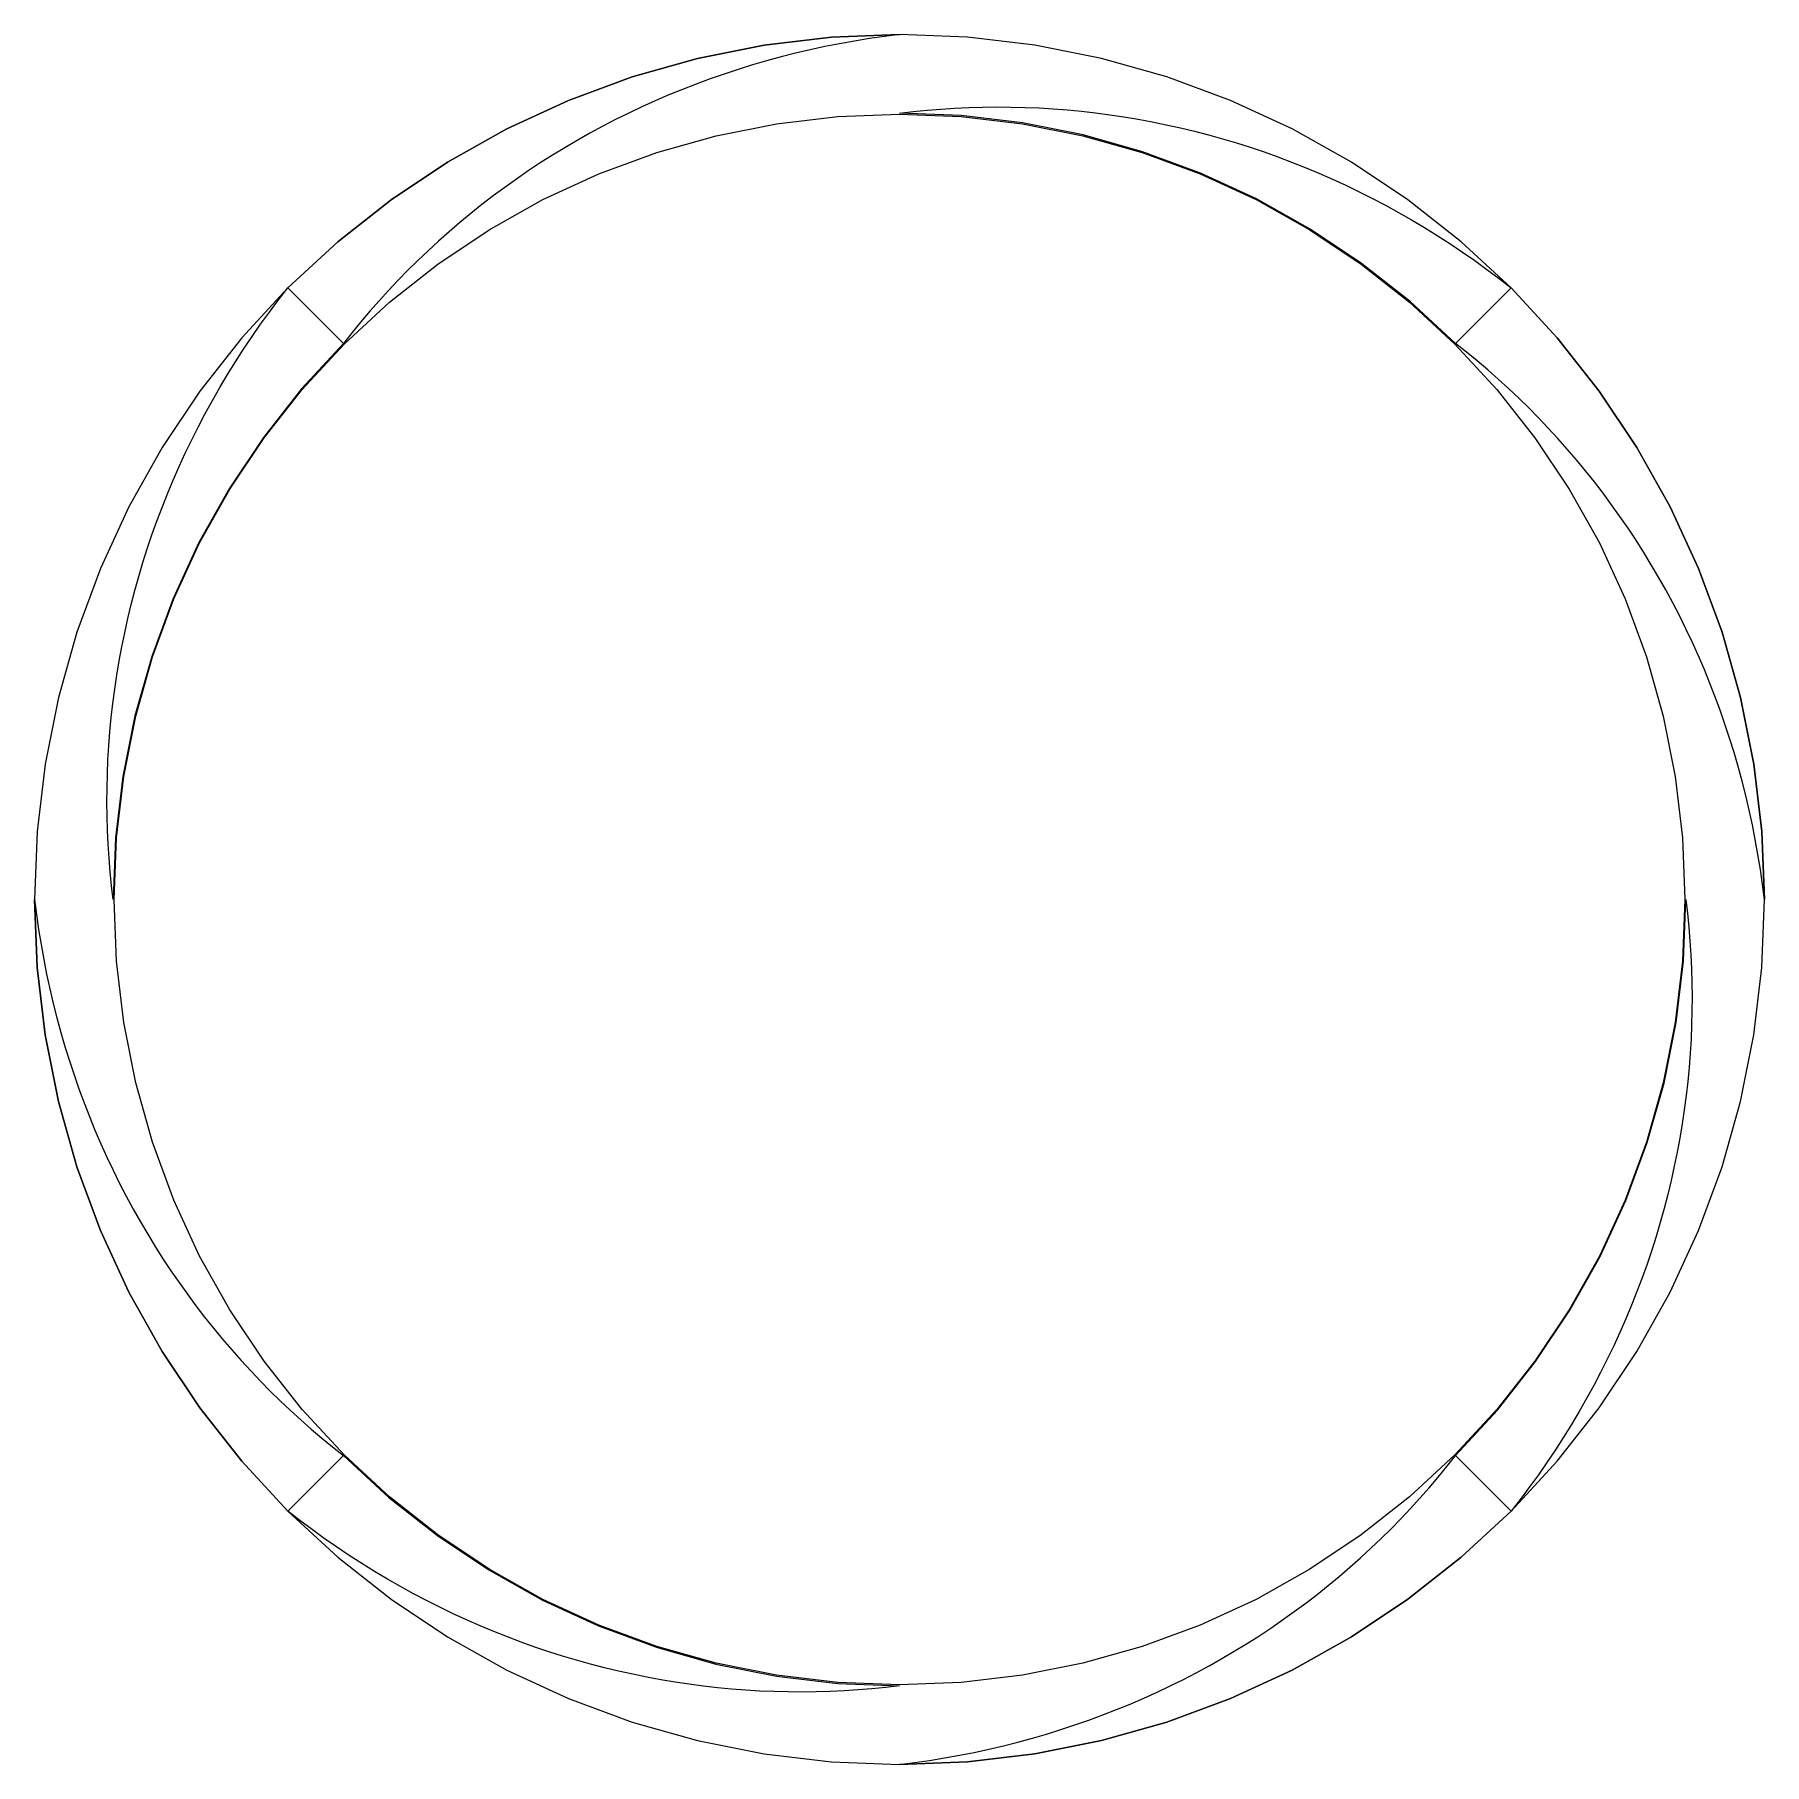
# Model space of a CAD drawing. Header units: metres. Extents: x -11 to 11, y -11 to 11.
import ezdxf

# ---------------------------------------------------------------- set-up
doc = ezdxf.new("R2010")
doc.units = ezdxf.units.M

msp = doc.modelspace()

# ---------------------------------------------------------------- linework, layer by layer
for p, q in [((0, 11), (-0.863037, 10.9661)), ((-0.863022, 10.9661), (0, 11)), ((0, 11), (-0.191574, 10.9761)), ((0.863037, 10.9661), (0, 11)), ((-1.72076, 10.8646), (-2.56789, 10.6961)), ((-2.56789, 10.696), (-1.72076, 10.8645)), ((-0.863037, 10.9661), (-1.72076, 10.8646)), ((-1.72076, 10.8645), (-0.863022, 10.9661)), ((-1.13585, 10.8071), (-1.32158, 10.7636)), ((-0.949005, 10.8474), (-1.13585, 10.8071)), ((-0.761093, 10.8845), (-0.949005, 10.8474)), ((-0.572174, 10.9183), (-0.761093, 10.8845)), ((-0.382324, 10.9489), (-0.572174, 10.9183)), ((-0.191574, 10.9761), (-0.382324, 10.9489)), ((1.72076, 10.8646), (0.863037, 10.9661)), ((2.56789, 10.6961), (1.72076, 10.8646)), ((-2.56789, 10.6961), (-3.39919, 10.4616)), ((-3.39917, 10.4616), (-2.56789, 10.696)), ((-1.87152, 10.614), (-2.05223, 10.5579)), ((-1.68948, 10.667), (-1.87152, 10.614)), ((-1.50613, 10.7169), (-1.68948, 10.667)), ((-1.32158, 10.7636), (-1.50613, 10.7169)), ((3.39919, 10.4616), (2.56789, 10.6961)), ((-3.39919, 10.4616), (-4.2095, 10.1627)), ((-4.20949, 10.1627), (-3.39917, 10.4616)), ((-2.58586, 10.3714), (-2.76071, 10.3032)), ((-2.40945, 10.4366), (-2.58586, 10.3714)), ((-2.23157, 10.4988), (-2.40945, 10.4366)), ((-2.05223, 10.5579), (-2.23157, 10.4988)), ((4.2095, 10.1627), (3.39919, 10.4616)), ((-4.2095, 10.1627), (-4.99388, 9.80107)), ((-4.99385, 9.80106), (-4.20949, 10.1627)), ((-3.10562, 10.1581), (-3.27556, 10.0812)), ((-2.93398, 10.2321), (-3.10562, 10.1581)), ((-2.76071, 10.3032), (-2.93398, 10.2321)), ((4.99388, 9.80107), (4.2095, 10.1627)), ((-3.61018, 9.91896), (-3.77478, 9.83369)), ((-3.44377, 10.0015), (-3.61018, 9.91896)), ((-3.27556, 10.0812), (-3.44377, 10.0015)), ((-1.56277, 9.867), (-0.783798, 9.9592)), ((-0.783798, 9.9592), (0, 9.98999)), ((0, 9.98999), (0.783798, 9.9592)), ((0.000015, 9.99997), (0.174911, 10.0207)), ((0.784592, 9.96916), (0.000015, 9.99997)), ((0.174911, 10.0207), (0.35054, 10.0383)), ((0.35054, 10.0383), (0.52684, 10.0529)), ((0.52684, 10.0529), (0.703751, 10.0643)), ((0.703751, 10.0643), (0.881241, 10.0726)), ((0.783798, 9.9592), (1.56277, 9.867)), ((1.56435, 9.87686), (0.784592, 9.96916)), ((0.881241, 10.0726), (1.05922, 10.0778)), ((1.05922, 10.0778), (1.23764, 10.0798)), ((1.23764, 10.0798), (1.41646, 10.0787)), ((1.41646, 10.0787), (1.59563, 10.0744)), ((1.59563, 10.0744), (1.77507, 10.0669)), ((1.77507, 10.0669), (1.95473, 10.0562)), ((1.95473, 10.0562), (2.13455, 10.0423)), ((2.13455, 10.0423), (2.31448, 10.0252)), ((2.31448, 10.0252), (2.49448, 10.0048)), ((2.49448, 10.0048), (2.67445, 9.98123)), ((2.67445, 9.98123), (2.85437, 9.95439)), ((2.85437, 9.95439), (3.03416, 9.92432)), ((3.03416, 9.92432), (3.21378, 9.89098)), ((-4.99388, 9.80107), (-5.74748, 9.37903)), ((-5.74745, 9.37903), (-4.99385, 9.80106)), ((-3.93752, 9.74571), (-4.09831, 9.65506)), ((-3.77478, 9.83369), (-3.93752, 9.74571)), ((-3.08707, 9.50105), (-2.33211, 9.71397)), ((-2.33211, 9.71397), (-1.56277, 9.867)), ((1.56277, 9.867), (2.33211, 9.71397)), ((2.33446, 9.72368), (1.56435, 9.87686)), ((2.33211, 9.71397), (3.08707, 9.50105)), ((3.09016, 9.51054), (2.33446, 9.72368)), ((3.21378, 9.89098), (3.39314, 9.8544)), ((3.39314, 9.8544), (3.5722, 9.81456)), ((3.5722, 9.81456), (3.75092, 9.77147)), ((3.75092, 9.77147), (3.9292, 9.72513)), ((3.9292, 9.72513), (4.10701, 9.67552)), ((5.74748, 9.37903), (4.99388, 9.80107)), ((-4.41399, 9.46587), (-4.56877, 9.36742)), ((-4.25716, 9.56177), (-4.41399, 9.46587)), ((-4.09831, 9.65506), (-4.25716, 9.56177)), ((-3.823, 9.22955), (-3.08707, 9.50105)), ((3.08707, 9.50105), (3.823, 9.22955)), ((3.82683, 9.23877), (3.09016, 9.51054)), ((4.10701, 9.67552), (4.28429, 9.62267)), ((4.28429, 9.62267), (4.46097, 9.56657)), ((4.46097, 9.56657), (4.63698, 9.50723)), ((4.63698, 9.50723), (4.81229, 9.44466)), ((-5.74748, 9.37903), (-6.46564, 8.89919)), ((-6.46561, 8.89917), (-5.74745, 9.37903)), ((-4.72147, 9.26645), (-4.87206, 9.16302)), ((-4.56877, 9.36742), (-4.72147, 9.26645)), ((4.81229, 9.44466), (4.98682, 9.37886)), ((4.98682, 9.37886), (5.16052, 9.30983)), ((5.16052, 9.30983), (5.33333, 9.23759)), ((6.46564, 8.89919), (5.74748, 9.37903)), ((-5.02045, 9.05716), (-5.16666, 8.94891)), ((-4.87206, 9.16302), (-5.02045, 9.05716)), ((-4.53535, 8.90115), (-3.823, 9.22955)), ((3.823, 9.22955), (4.53535, 8.90115)), ((4.53989, 8.91003), (3.82683, 9.23877)), ((5.33333, 9.23759), (5.50517, 9.16216)), ((5.50517, 9.16216), (5.67601, 9.08353)), ((5.67601, 9.08353), (5.84578, 9.00172)), ((-6.46564, 8.89919), (-7.14392, 8.36446)), ((-7.14391, 8.36444), (-6.46561, 8.89917)), ((-5.31059, 8.83833), (-5.45226, 8.72545)), ((-5.16666, 8.94891), (-5.31059, 8.83833)), ((-5.21976, 8.51787), (-4.53535, 8.90115)), ((4.53535, 8.90115), (5.21976, 8.51787)), ((5.22496, 8.52638), (4.53989, 8.91003)), ((5.84578, 9.00172), (6.01442, 8.91675)), ((6.01442, 8.91675), (6.18187, 8.82863)), ((6.18187, 8.82863), (6.34807, 8.73738)), ((7.14392, 8.36446), (6.46564, 8.89919)), ((-5.59161, 8.61034), (-5.72859, 8.49301)), ((-5.45226, 8.72545), (-5.59161, 8.61034)), ((6.34807, 8.73738), (6.51297, 8.64301)), ((6.51297, 8.64301), (6.6765, 8.54553)), ((-7.14392, 8.36446), (-7.77817, 7.77817)), ((-7.77814, 7.77817), (-7.14391, 8.36444)), ((-5.86319, 8.37354), (-5.99539, 8.25195)), ((-5.87196, 8.08208), (-5.21976, 8.51787)), ((-5.72859, 8.49301), (-5.86319, 8.37354)), ((5.21976, 8.51787), (5.87196, 8.08208)), ((5.87784, 8.09015), (5.22496, 8.52638)), ((6.6765, 8.54553), (6.83861, 8.44498)), ((6.83861, 8.44498), (6.99924, 8.34137)), ((7.77817, 7.77817), (7.14392, 8.36446)), ((-5.99539, 8.25195), (-6.12512, 8.12831)), ((6.99924, 8.34137), (7.15833, 8.23471)), ((7.15833, 8.23471), (7.31583, 8.12505)), ((-6.48798, 7.59645), (-5.87196, 8.08208)), ((-6.25237, 8.00267), (-6.37709, 7.87506)), ((-6.12512, 8.12831), (-6.25237, 8.00267)), ((5.87196, 8.08208), (6.48798, 7.59645)), ((6.49446, 7.60403), (5.87784, 8.09015)), ((7.31583, 8.12505), (7.47166, 8.01237)), ((7.47166, 8.01237), (7.62579, 7.89674)), ((-7.77817, 7.77817), (-8.36446, 7.14392)), ((-7.89673, 7.62579), (-7.77823, 7.77808)), ((-7.77823, 7.77808), (-7.07118, 7.07089)), ((-7.07103, 7.07108), (-7.77814, 7.77817)), ((-6.49927, 7.74554), (-6.61888, 7.61415)), ((-6.37709, 7.87506), (-6.49927, 7.74554)), ((7.77808, 7.77824), (7.07089, 7.07118)), ((7.07108, 7.07103), (7.77817, 7.77815)), ((7.62579, 7.89674), (7.77808, 7.77824)), ((8.36446, 7.14392), (7.77817, 7.77817)), ((7.77817, 7.77815), (8.36444, 7.14392)), ((-8.01236, 7.47166), (-7.89673, 7.62579)), ((-7.064, 7.064), (-6.48798, 7.59645)), ((-6.73589, 7.48097), (-6.85027, 7.34602)), ((-6.61888, 7.61415), (-6.73589, 7.48097)), ((6.48798, 7.59645), (7.064, 7.064)), ((7.07089, 7.07118), (6.49446, 7.60403)), ((-8.2347, 7.15833), (-8.12503, 7.31583)), ((-8.12503, 7.31583), (-8.01236, 7.47166)), ((-6.85027, 7.34602), (-6.96199, 7.20937)), ((-8.36446, 7.14392), (-8.89919, 6.46564)), ((-8.34135, 6.99924), (-8.2347, 7.15833)), ((-7.07118, 7.07089), (-7.60403, 6.49446)), ((-7.59645, 6.48798), (-7.064, 7.064)), ((-6.96199, 7.20937), (-7.07103, 7.07108)), ((7.064, 7.064), (7.59645, 6.48798)), ((7.20937, 6.96199), (7.07108, 7.07103)), ((8.36444, 7.14392), (8.89917, 6.46562)), ((8.89919, 6.46564), (8.36446, 7.14392)), ((-8.54552, 6.6765), (-8.44496, 6.83861)), ((-8.44496, 6.83861), (-8.34135, 6.99924)), ((7.34602, 6.85027), (7.20937, 6.96199)), ((7.48097, 6.73589), (7.34602, 6.85027)), ((-8.64299, 6.51297), (-8.54552, 6.6765)), ((7.61415, 6.61888), (7.48097, 6.73589)), ((7.74554, 6.49927), (7.61415, 6.61888)), ((-8.89919, 6.46564), (-9.37903, 5.74748)), ((-8.73737, 6.34807), (-8.64299, 6.51297)), ((-7.60403, 6.49446), (-8.09015, 5.87784)), ((-8.08208, 5.87196), (-7.59645, 6.48798)), ((7.59645, 6.48798), (8.08208, 5.87196)), ((7.87506, 6.37709), (7.74554, 6.49927)), ((8.89917, 6.46562), (9.37903, 5.74747)), ((9.37903, 5.74748), (8.89919, 6.46564)), ((-8.91673, 6.01442), (-8.82861, 6.18187)), ((-8.82861, 6.18187), (-8.73737, 6.34807)), ((8.00267, 6.25237), (7.87506, 6.37709)), ((8.12831, 6.12512), (8.00267, 6.25237)), ((-9.00171, 5.84578), (-8.91673, 6.01442)), ((8.25195, 5.99539), (8.12831, 6.12512)), ((8.37354, 5.86319), (8.25195, 5.99539)), ((-9.37903, 5.74748), (-9.80107, 4.99388)), ((-9.08351, 5.67601), (-9.00171, 5.84578)), ((-8.09015, 5.87784), (-8.52638, 5.22496)), ((-8.51787, 5.21976), (-8.08208, 5.87196)), ((8.08208, 5.87196), (8.51787, 5.21976)), ((8.49301, 5.72859), (8.37354, 5.86319)), ((8.61034, 5.59161), (8.49301, 5.72859)), ((9.80107, 4.99388), (9.37903, 5.74748)), ((9.37903, 5.74747), (9.80106, 4.99387)), ((-9.23758, 5.33333), (-9.16214, 5.50517)), ((-9.16214, 5.50517), (-9.08351, 5.67601)), ((8.72545, 5.45226), (8.61034, 5.59161)), ((-9.30981, 5.16052), (-9.23758, 5.33333)), ((8.83833, 5.31059), (8.72545, 5.45226)), ((8.94891, 5.16666), (8.83833, 5.31059)), ((-9.37885, 4.98682), (-9.30981, 5.16052)), ((-8.52638, 5.22496), (-8.91003, 4.53989)), ((-8.90115, 4.53535), (-8.51787, 5.21976)), ((8.51787, 5.21976), (8.90115, 4.53535)), ((9.05716, 5.02045), (8.94891, 5.16666)), ((-9.80107, 4.99388), (-10.1627, 4.2095)), ((-9.44464, 4.81229), (-9.37885, 4.98682)), ((9.16302, 4.87206), (9.05716, 5.02045)), ((9.26645, 4.72147), (9.16302, 4.87206)), ((9.80106, 4.99387), (10.1627, 4.2095)), ((10.1627, 4.2095), (9.80107, 4.99388)), ((-9.56656, 4.46097), (-9.50722, 4.63698)), ((-9.50722, 4.63698), (-9.44464, 4.81229)), ((9.36742, 4.56877), (9.26645, 4.72147)), ((-9.62265, 4.28429), (-9.56656, 4.46097)), ((-8.91003, 4.53989), (-9.23878, 3.82683)), ((-9.22955, 3.823), (-8.90115, 4.53535)), ((8.90115, 4.53535), (9.22955, 3.823)), ((9.46587, 4.41399), (9.36742, 4.56877)), ((9.56177, 4.25716), (9.46587, 4.41399)), ((-10.1627, 4.2095), (-10.4616, 3.39919)), ((-9.67551, 4.10701), (-9.62265, 4.28429)), ((9.65506, 4.09831), (9.56177, 4.25716)), ((10.4616, 3.39919), (10.1627, 4.2095)), ((10.1627, 4.2095), (10.4616, 3.39919)), ((-9.72513, 3.9292), (-9.67551, 4.10701)), ((9.74571, 3.93752), (9.65506, 4.09831)), ((-9.81456, 3.5722), (-9.77147, 3.75092)), ((-9.77147, 3.75092), (-9.72513, 3.9292)), ((-9.23878, 3.82683), (-9.51054, 3.09016)), ((-9.50105, 3.08707), (-9.22955, 3.823)), ((9.22955, 3.823), (9.50105, 3.08707)), ((9.83369, 3.77478), (9.74571, 3.93752)), ((9.91896, 3.61018), (9.83369, 3.77478)), ((-9.8544, 3.39314), (-9.81456, 3.5722)), ((10.0015, 3.44377), (9.91896, 3.61018)), ((-10.4616, 3.39919), (-10.6961, 2.56789)), ((-9.89098, 3.21378), (-9.8544, 3.39314)), ((10.0812, 3.27556), (10.0015, 3.44377)), ((10.6961, 2.56789), (10.4616, 3.39919)), ((10.4616, 3.39919), (10.696, 2.5679)), ((-9.92432, 3.03416), (-9.89098, 3.21378)), ((-9.51054, 3.09016), (-9.72368, 2.33446)), ((-9.71397, 2.33211), (-9.50105, 3.08707)), ((9.50105, 3.08707), (9.71397, 2.33211)), ((10.1581, 3.10562), (10.0812, 3.27556)), ((10.2321, 2.93398), (10.1581, 3.10562)), ((-9.95439, 2.85437), (-9.92432, 3.03416)), ((10.3032, 2.76071), (10.2321, 2.93398)), ((-10.0048, 2.49448), (-9.98123, 2.67445)), ((-9.98123, 2.67445), (-9.95439, 2.85437)), ((10.3714, 2.58586), (10.3032, 2.76071)), ((-10.6961, 2.56789), (-10.8646, 1.72076)), ((-10.0252, 2.31448), (-10.0048, 2.49448)), ((10.4366, 2.40945), (10.3714, 2.58586)), ((10.696, 2.5679), (10.8645, 1.72078)), ((10.8646, 1.72076), (10.6961, 2.56789)), ((-10.0423, 2.13455), (-10.0252, 2.31448)), ((-9.72368, 2.33446), (-9.87686, 1.56435)), ((-9.867, 1.56277), (-9.71397, 2.33211)), ((9.71397, 2.33211), (9.867, 1.56277)), ((10.4988, 2.23157), (10.4366, 2.40945)), ((10.5579, 2.05223), (10.4988, 2.23157)), ((-10.0562, 1.95473), (-10.0423, 2.13455)), ((10.614, 1.87152), (10.5579, 2.05223)), ((-10.0744, 1.59563), (-10.0669, 1.77507)), ((-10.0669, 1.77507), (-10.0562, 1.95473)), ((10.667, 1.68948), (10.614, 1.87152)), ((-10.8646, 1.72076), (-10.9661, 0.863037)), ((-10.0787, 1.41646), (-10.0744, 1.59563)), ((-9.87686, 1.56435), (-9.96916, 0.784592)), ((-9.9592, 0.783798), (-9.867, 1.56277)), ((9.867, 1.56277), (9.9592, 0.783798)), ((10.7169, 1.50613), (10.667, 1.68948)), ((10.8645, 1.72078), (10.9661, 0.863037)), ((10.9661, 0.863037), (10.8646, 1.72076)), ((-10.0798, 1.23764), (-10.0787, 1.41646)), ((10.7636, 1.32158), (10.7169, 1.50613)), ((10.8071, 1.13585), (10.7636, 1.32158)), ((-10.0778, 1.05922), (-10.0798, 1.23764)), ((10.8474, 0.949005), (10.8071, 1.13585)), ((-10.0726, 0.881241), (-10.0778, 1.05922)), ((-10.0643, 0.703751), (-10.0726, 0.881241)), ((10.8845, 0.761093), (10.8474, 0.949005)), ((-10.9661, 0.863037), (-11, 0)), ((-10.0529, 0.52684), (-10.0643, 0.703751)), ((-9.96916, 0.784592), (-9.99997, 0.000015)), ((-9.98999, 0), (-9.9592, 0.783798)), ((9.9592, 0.783798), (9.98999, 0)), ((10.9183, 0.572174), (10.8845, 0.761093)), ((11, 0), (10.9661, 0.863037)), ((10.9661, 0.863037), (11, 0)), ((-10.0383, 0.35054), (-10.0529, 0.52684)), ((10.9489, 0.382324), (10.9183, 0.572174)), ((-10.0207, 0.174911), (-10.0383, 0.35054)), ((10.9761, 0.191574), (10.9489, 0.382324)), ((-11, 0), (-10.9661, -0.863037)), ((-10.9661, -0.863022), (-11, 0)), ((-11, 0), (-10.9761, -0.191574)), ((-9.99997, 0.000015), (-10.0207, 0.174911)), ((-9.9592, -0.783798), (-9.98999, 0)), ((9.98999, 0), (9.9592, -0.783798)), ((10.9661, -0.863037), (11, 0)), ((11, 0), (10.9761, 0.191574)), ((-10.9761, -0.191574), (-10.9489, -0.382324)), ((9.96916, -0.784592), (9.99997, -0.000015)), ((9.99997, -0.000015), (10.0207, -0.174911)), ((10.0207, -0.174911), (10.0383, -0.35054)), ((-10.9489, -0.382324), (-10.9183, -0.572174)), ((10.0383, -0.35054), (10.0529, -0.52684)), ((-10.9183, -0.572174), (-10.8845, -0.761093)), ((10.0529, -0.52684), (10.0643, -0.703751)), ((-10.8645, -1.72076), (-10.9661, -0.863022)), ((-10.9661, -0.863037), (-10.8646, -1.72076)), ((-10.8845, -0.761093), (-10.8474, -0.949005)), ((-9.867, -1.56277), (-9.9592, -0.783798)), ((9.9592, -0.783798), (9.867, -1.56277)), ((9.87686, -1.56435), (9.96916, -0.784592)), ((10.0643, -0.703751), (10.0726, -0.881241)), ((10.8646, -1.72076), (10.9661, -0.863037)), ((-10.8474, -0.949005), (-10.8071, -1.13585)), ((10.0726, -0.881241), (10.0778, -1.05922)), ((10.0778, -1.05922), (10.0798, -1.23764)), ((-10.8071, -1.13585), (-10.7636, -1.32158)), ((10.0798, -1.23764), (10.0787, -1.41646)), ((-10.7636, -1.32158), (-10.7169, -1.50613)), ((-10.7169, -1.50613), (-10.667, -1.68948)), ((10.0787, -1.41646), (10.0744, -1.59563)), ((-10.8646, -1.72076), (-10.6961, -2.56789)), ((-10.696, -2.56789), (-10.8645, -1.72076)), ((-10.667, -1.68948), (-10.614, -1.87152)), ((-9.71397, -2.33211), (-9.867, -1.56277)), ((9.867, -1.56277), (9.71397, -2.33211)), ((9.72368, -2.33446), (9.87686, -1.56435)), ((10.0744, -1.59563), (10.0669, -1.77507)), ((10.6961, -2.56789), (10.8646, -1.72076)), ((-10.614, -1.87152), (-10.5579, -2.05223)), ((10.0562, -1.95473), (10.0423, -2.13455)), ((10.0669, -1.77507), (10.0562, -1.95473)), ((-10.5579, -2.05223), (-10.4988, -2.23157)), ((10.0423, -2.13455), (10.0252, -2.31448)), ((-10.4988, -2.23157), (-10.4366, -2.40945)), ((-10.4366, -2.40945), (-10.3714, -2.58586)), ((-9.50105, -3.08707), (-9.71397, -2.33211)), ((9.71397, -2.33211), (9.50105, -3.08707)), ((9.51054, -3.09016), (9.72368, -2.33446)), ((10.0252, -2.31448), (10.0048, -2.49448)), ((-10.6961, -2.56789), (-10.4616, -3.39919)), ((-10.4616, -3.39917), (-10.696, -2.56789)), ((-10.3714, -2.58586), (-10.3032, -2.76071)), ((10.0048, -2.49448), (9.98123, -2.67445)), ((10.4616, -3.39919), (10.6961, -2.56789)), ((-10.3032, -2.76071), (-10.2321, -2.93398)), ((9.95439, -2.85437), (9.92432, -3.03416)), ((9.98123, -2.67445), (9.95439, -2.85437)), ((-10.2321, -2.93398), (-10.1581, -3.10562)), ((9.92432, -3.03416), (9.89098, -3.21378)), ((-10.1581, -3.10562), (-10.0812, -3.27556)), ((-10.0812, -3.27556), (-10.0015, -3.44377)), ((-9.22955, -3.823), (-9.50105, -3.08707)), ((9.50105, -3.08707), (9.22955, -3.823)), ((9.23878, -3.82683), (9.51054, -3.09016)), ((9.89098, -3.21378), (9.8544, -3.39314)), ((-10.1627, -4.20949), (-10.4616, -3.39917)), ((-10.4616, -3.39919), (-10.1627, -4.2095)), ((-10.0015, -3.44377), (-9.91896, -3.61018)), ((9.8544, -3.39314), (9.81456, -3.5722)), ((10.1627, -4.2095), (10.4616, -3.39919)), ((-9.91896, -3.61018), (-9.83369, -3.77478)), ((9.81456, -3.5722), (9.77147, -3.75092)), ((-9.83369, -3.77478), (-9.74571, -3.93752)), ((-9.74571, -3.93752), (-9.65506, -4.09831)), ((-8.90115, -4.53535), (-9.22955, -3.823)), ((9.22955, -3.823), (8.90115, -4.53535)), ((8.91003, -4.53989), (9.23878, -3.82683)), ((9.72513, -3.9292), (9.67551, -4.10701)), ((9.77147, -3.75092), (9.72513, -3.9292)), ((-9.65506, -4.09831), (-9.56177, -4.25716)), ((9.67551, -4.10701), (9.62265, -4.28429)), ((-9.80106, -4.99385), (-10.1627, -4.20949)), ((-10.1627, -4.2095), (-9.80107, -4.99388)), ((-9.56177, -4.25716), (-9.46587, -4.41399)), ((9.62265, -4.28429), (9.56656, -4.46097)), ((9.80107, -4.99388), (10.1627, -4.2095)), ((-9.46587, -4.41399), (-9.36742, -4.56877)), ((-9.36742, -4.56877), (-9.26645, -4.72147)), ((-8.51787, -5.21976), (-8.90115, -4.53535)), ((8.90115, -4.53535), (8.51787, -5.21976)), ((8.52638, -5.22496), (8.91003, -4.53989)), ((9.56656, -4.46097), (9.50722, -4.63698)), ((-9.26645, -4.72147), (-9.16302, -4.87206)), ((9.44464, -4.81229), (9.37885, -4.98682)), ((9.50722, -4.63698), (9.44464, -4.81229)), ((-9.80107, -4.99388), (-9.37903, -5.74748)), ((-9.37903, -5.74745), (-9.80106, -4.99385)), ((-9.16302, -4.87206), (-9.05716, -5.02045)), ((-9.05716, -5.02045), (-8.94891, -5.16666)), ((9.37885, -4.98682), (9.30981, -5.16052)), ((9.37903, -5.74748), (9.80107, -4.99388)), ((-8.94891, -5.16666), (-8.83833, -5.31059)), ((-8.08208, -5.87196), (-8.51787, -5.21976)), ((8.51787, -5.21976), (8.08208, -5.87196)), ((8.09015, -5.87784), (8.52638, -5.22496)), ((9.30981, -5.16052), (9.23758, -5.33333)), ((-8.83833, -5.31059), (-8.72545, -5.45226)), ((-8.72545, -5.45226), (-8.61034, -5.59161)), ((9.23758, -5.33333), (9.16214, -5.50517)), ((-8.61034, -5.59161), (-8.49301, -5.72859)), ((9.08351, -5.67601), (9.00171, -5.84578)), ((9.16214, -5.50517), (9.08351, -5.67601)), ((-8.89917, -6.46561), (-9.37903, -5.74745)), ((-9.37903, -5.74748), (-8.89919, -6.46564)), ((-8.49301, -5.72859), (-8.37354, -5.86319)), ((-8.37354, -5.86319), (-8.25195, -5.99539)), ((-7.59645, -6.48798), (-8.08208, -5.87196)), ((8.08208, -5.87196), (7.59645, -6.48798)), ((7.60403, -6.49446), (8.09015, -5.87784)), ((8.89919, -6.46564), (9.37903, -5.74748)), ((9.00171, -5.84578), (8.91673, -6.01442)), ((-8.25195, -5.99539), (-8.12831, -6.12512)), ((-8.12831, -6.12512), (-8.00267, -6.25237)), ((8.91673, -6.01442), (8.82861, -6.18187)), ((-8.00267, -6.25237), (-7.87506, -6.37709)), ((-7.87506, -6.37709), (-7.74554, -6.49927)), ((8.73737, -6.34807), (8.64299, -6.51297)), ((8.82861, -6.18187), (8.73737, -6.34807)), ((-8.89919, -6.46564), (-8.36446, -7.14392)), ((-8.36444, -7.14391), (-8.89917, -6.46561)), ((-7.74554, -6.49927), (-7.61415, -6.61888)), ((-7.064, -7.064), (-7.59645, -6.48798)), ((7.59645, -6.48798), (7.064, -7.064)), ((7.07118, -7.07089), (7.60403, -6.49446)), ((8.36446, -7.14392), (8.89919, -6.46564)), ((8.64299, -6.51297), (8.54552, -6.6765)), ((-7.61415, -6.61888), (-7.48097, -6.73589)), ((-7.48097, -6.73589), (-7.34602, -6.85027)), ((8.54552, -6.6765), (8.44496, -6.83861)), ((-7.34602, -6.85027), (-7.20937, -6.96199)), ((-7.20937, -6.96199), (-7.07108, -7.07103)), ((8.34135, -6.99924), (8.2347, -7.15833)), ((8.44496, -6.83861), (8.34135, -6.99924)), ((-8.36446, -7.14392), (-7.77817, -7.77817)), ((-7.77817, -7.77814), (-8.36444, -7.14391)), ((-7.07108, -7.07103), (-7.77817, -7.77814)), ((-7.77808, -7.77823), (-7.07089, -7.07118)), ((-7.07089, -7.07118), (-6.49446, -7.60403)), ((-6.48798, -7.59645), (-7.064, -7.064)), ((7.064, -7.064), (6.48798, -7.59645)), ((6.85027, -7.34602), (6.96199, -7.20937)), ((6.96199, -7.20937), (7.07103, -7.07108)), ((7.07103, -7.07108), (7.77814, -7.77817)), ((7.77823, -7.77808), (7.07118, -7.07089)), ((7.77817, -7.77817), (8.36446, -7.14392)), ((8.2347, -7.15833), (8.12503, -7.31583)), ((6.73589, -7.48097), (6.85027, -7.34602)), ((8.01236, -7.47166), (7.89673, -7.62579)), ((8.12503, -7.31583), (8.01236, -7.47166)), ((-6.49446, -7.60403), (-5.87784, -8.09016)), ((-5.87196, -8.08208), (-6.48798, -7.59645)), ((6.48798, -7.59645), (5.87196, -8.08208)), ((6.49927, -7.74554), (6.61888, -7.61415)), ((6.61888, -7.61415), (6.73589, -7.48097)), ((7.89673, -7.62579), (7.77823, -7.77808)), ((-7.77817, -7.77817), (-7.14392, -8.36446)), ((-7.62579, -7.89673), (-7.77808, -7.77823)), ((-7.47166, -8.01236), (-7.62579, -7.89673)), ((6.25237, -8.00267), (6.37709, -7.87506)), ((6.37709, -7.87506), (6.49927, -7.74554)), ((7.77814, -7.77817), (7.14391, -8.36444)), ((7.14392, -8.36446), (7.77817, -7.77817)), ((-7.31583, -8.12503), (-7.47166, -8.01236)), ((-7.15833, -8.23471), (-7.31583, -8.12503)), ((-5.87784, -8.09016), (-5.22496, -8.5264)), ((-5.21976, -8.51787), (-5.87196, -8.08208)), ((5.87196, -8.08208), (5.21976, -8.51787)), ((5.99539, -8.25195), (6.12512, -8.12831)), ((6.12512, -8.12831), (6.25237, -8.00267)), ((-6.99924, -8.34137), (-7.15833, -8.23471)), ((-6.83861, -8.44498), (-6.99924, -8.34137)), ((5.86319, -8.37354), (5.99539, -8.25195)), ((-7.14392, -8.36446), (-6.46564, -8.89919)), ((-6.6765, -8.54553), (-6.83861, -8.44498)), ((-6.51297, -8.64301), (-6.6765, -8.54553)), ((-5.22496, -8.5264), (-4.53989, -8.91005)), ((-4.53535, -8.90115), (-5.21976, -8.51787)), ((5.21976, -8.51787), (4.53535, -8.90115)), ((5.59161, -8.61034), (5.72859, -8.49301)), ((5.72859, -8.49301), (5.86319, -8.37354)), ((7.14391, -8.36444), (6.46561, -8.89917)), ((6.46564, -8.89919), (7.14392, -8.36446)), ((-6.34807, -8.73738), (-6.51297, -8.64301)), ((-6.18187, -8.82863), (-6.34807, -8.73738)), ((5.31059, -8.83833), (5.45226, -8.72545)), ((5.45226, -8.72545), (5.59161, -8.61034)), ((-6.46564, -8.89919), (-5.74748, -9.37903)), ((-6.01442, -8.91675), (-6.18187, -8.82863)), ((-5.84578, -9.00172), (-6.01442, -8.91675)), ((-5.67601, -9.08353), (-5.84578, -9.00172)), ((-4.53989, -8.91005), (-3.82683, -9.23878)), ((-3.823, -9.22955), (-4.53535, -8.90115)), ((4.53535, -8.90115), (3.823, -9.22955)), ((5.02045, -9.05716), (5.16666, -8.94891)), ((5.16666, -8.94891), (5.31059, -8.83833)), ((6.46561, -8.89917), (5.74745, -9.37903)), ((5.74748, -9.37903), (6.46564, -8.89919)), ((-5.50517, -9.16216), (-5.67601, -9.08353)), ((-5.33333, -9.23759), (-5.50517, -9.16216)), ((-5.16052, -9.30983), (-5.33333, -9.23759)), ((-3.82683, -9.23878), (-3.09016, -9.51054)), ((-3.08707, -9.50105), (-3.823, -9.22955)), ((3.823, -9.22955), (3.08707, -9.50105)), ((4.72147, -9.26645), (4.87206, -9.16302)), ((4.87206, -9.16302), (5.02045, -9.05716)), ((-5.74748, -9.37903), (-4.99388, -9.80107)), ((-4.98682, -9.37886), (-5.16052, -9.30983)), ((-4.81229, -9.44466), (-4.98682, -9.37886)), ((-4.63698, -9.50723), (-4.81229, -9.44466)), ((4.41399, -9.46587), (4.56877, -9.36742)), ((4.56877, -9.36742), (4.72147, -9.26645)), ((5.74745, -9.37903), (4.99385, -9.80106)), ((4.99388, -9.80107), (5.74748, -9.37903)), ((-4.46097, -9.56657), (-4.63698, -9.50723)), ((-4.28429, -9.62267), (-4.46097, -9.56657)), ((-4.10701, -9.67552), (-4.28429, -9.62267)), ((-3.9292, -9.72513), (-4.10701, -9.67552)), ((-3.09016, -9.51054), (-2.33446, -9.72368)), ((-2.33211, -9.71397), (-3.08707, -9.50105)), ((3.08707, -9.50105), (2.33211, -9.71397)), ((3.93752, -9.74571), (4.09831, -9.65506)), ((4.09831, -9.65506), (4.25716, -9.56177)), ((4.25716, -9.56177), (4.41399, -9.46587)), ((-4.99388, -9.80107), (-4.2095, -10.1627)), ((-3.75092, -9.77147), (-3.9292, -9.72513)), ((-3.5722, -9.81456), (-3.75092, -9.77147)), ((-3.39314, -9.8544), (-3.5722, -9.81456)), ((-3.21378, -9.89098), (-3.39314, -9.8544)), ((-3.03416, -9.92432), (-3.21378, -9.89098)), ((-2.33446, -9.72368), (-1.56435, -9.87686)), ((-1.56277, -9.867), (-2.33211, -9.71397)), ((-1.56435, -9.87686), (-0.784592, -9.96916)), ((-0.783798, -9.9592), (-1.56277, -9.867)), ((1.56277, -9.867), (0.783798, -9.9592)), ((2.33211, -9.71397), (1.56277, -9.867)), ((3.61018, -9.91896), (3.77478, -9.83369)), ((3.77478, -9.83369), (3.93752, -9.74571)), ((4.99385, -9.80106), (4.20949, -10.1627)), ((4.2095, -10.1627), (4.99388, -9.80107)), ((-2.85437, -9.95439), (-3.03416, -9.92432)), ((-2.67445, -9.98123), (-2.85437, -9.95439)), ((-2.49448, -10.0048), (-2.67445, -9.98123)), ((-2.31448, -10.0252), (-2.49448, -10.0048)), ((-2.13455, -10.0423), (-2.31448, -10.0252)), ((-1.95473, -10.0562), (-2.13455, -10.0423)), ((-1.77507, -10.0669), (-1.95473, -10.0562)), ((-1.59563, -10.0744), (-1.77507, -10.0669)), ((-1.41646, -10.0787), (-1.59563, -10.0744)), ((-1.23764, -10.0798), (-1.41646, -10.0787)), ((-1.05922, -10.0778), (-1.23764, -10.0798)), ((-0.881241, -10.0726), (-1.05922, -10.0778)), ((-0.703751, -10.0643), (-0.881241, -10.0726)), ((-0.784592, -9.96916), (-0.000015, -9.99997)), ((0, -9.98999), (-0.783798, -9.9592)), ((-0.52684, -10.0529), (-0.703751, -10.0643)), ((-0.35054, -10.0383), (-0.52684, -10.0529)), ((-0.174911, -10.0207), (-0.35054, -10.0383)), ((-0.000015, -9.99997), (-0.174911, -10.0207)), ((0.783798, -9.9592), (0, -9.98999)), ((3.10562, -10.1581), (3.27556, -10.0812)), ((3.27556, -10.0812), (3.44377, -10.0015)), ((3.44377, -10.0015), (3.61018, -9.91896)), ((-4.2095, -10.1627), (-3.39919, -10.4616)), ((2.58586, -10.3714), (2.76071, -10.3032)), ((2.76071, -10.3032), (2.93398, -10.2321)), ((2.93398, -10.2321), (3.10562, -10.1581)), ((4.20949, -10.1627), (3.39917, -10.4616)), ((3.39919, -10.4616), (4.2095, -10.1627)), ((-3.39919, -10.4616), (-2.56789, -10.6961)), ((1.87152, -10.614), (2.05223, -10.5579)), ((2.05223, -10.5579), (2.23157, -10.4988)), ((2.23157, -10.4988), (2.40945, -10.4366)), ((2.40945, -10.4366), (2.58586, -10.3714)), ((2.56789, -10.6961), (3.39919, -10.4616)), ((3.39917, -10.4616), (2.56789, -10.696)), ((-2.56789, -10.6961), (-1.72076, -10.8646)), ((1.13585, -10.8071), (1.32158, -10.7636)), ((1.32158, -10.7636), (1.50613, -10.7169)), ((1.50613, -10.7169), (1.68948, -10.667)), ((1.68948, -10.667), (1.87152, -10.614)), ((2.56789, -10.696), (1.72076, -10.8645)), ((1.72076, -10.8646), (2.56789, -10.6961)), ((-1.72076, -10.8646), (-0.863037, -10.9661)), ((-0.863037, -10.9661), (0, -11)), ((0, -11), (0.863037, -10.9661)), ((0.863022, -10.9661), (0, -11)), ((0, -11), (0.191574, -10.9761)), ((0.191574, -10.9761), (0.382324, -10.9489)), ((0.382324, -10.9489), (0.572174, -10.9183)), ((0.572174, -10.9183), (0.761093, -10.8845)), ((0.761093, -10.8845), (0.949005, -10.8474)), ((1.72076, -10.8645), (0.863022, -10.9661)), ((0.863037, -10.9661), (1.72076, -10.8646)), ((0.949005, -10.8474), (1.13585, -10.8071))]:
    msp.add_line(p, q)

doc.saveas('drawing.dxf')
